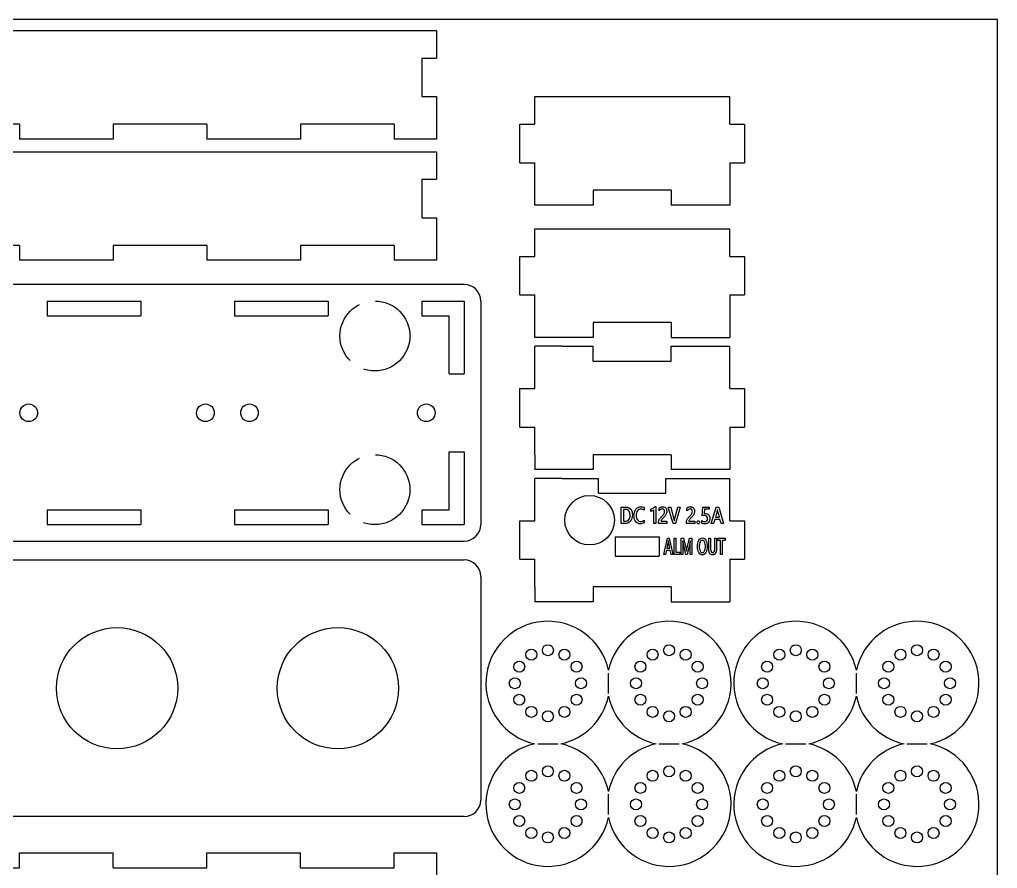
# Model space of a CAD drawing. Header units: millimetres. Extents: x 0 to 340, y 0 to 290.
# Drawn here: x 162.5 to 340, y 135.9 to 290 of the extents above; entities that cross this region are included whole.
import ezdxf

# ---------------------------------------------------------------- set-up
doc = ezdxf.new("R2010")
doc.units = ezdxf.units.MM
doc.linetypes.add('ACAD_ISO02W100', pattern=[15, 12, -3])
doc.layers.get('0').update_dxf_attribs({"lineweight": 25, "true_color": 0x000000})
for name, color, linetype, lineweight, true_color in [('Area Engrave', 214, 'Continuous', 25, 0x800080), ('Cut', 7, 'Continuous', 25, 0x000000), ('Line Engrave', 6, 'ACAD_ISO02W100', 25, 0xff00ff)]:
    doc.layers.add(name, color=color, linetype=linetype, lineweight=lineweight, true_color=true_color)

msp = doc.modelspace()

# ---------------------------------------------------------------- linework, layer by layer
for p, q in [((256, 276), (291.4, 276)), ((256, 252), (291.4, 252)), ((167.5, 238.9), (184.5, 238.9)), ((201.5, 238.9), (218.5, 238.9)), ((235.5, 238.9), (243.2, 238.9)), ((243.2, 238.9), (243.2, 225.7)), ((243.2, 211.5), (243.2, 198.3)), ((167.5, 198.3), (184.5, 198.3)), ((201.5, 198.3), (218.5, 198.3)), ((235.5, 198.3), (243.2, 198.3)), ((269.4, 167.65), (269.4, 171.35)), ((314.4, 167.65), (314.4, 171.35)), ((256.55, 158.5), (260.25, 158.5)), ((278.55, 158.5), (282.25, 158.5)), ((301.55, 158.5), (305.25, 158.5)), ((323.55, 158.5), (327.25, 158.5)), ((269.4, 145.65), (269.4, 149.35)), ((314.4, 145.65), (314.4, 149.35))]:
    msp.add_line(p, q)
at = {"layer": 'Area Engrave', "flags": 128}
for points in [[(271.71, 198.49), (271.71, 201.49), (272.4, 201.49), (272.42, 201.49), (272.43, 201.49), (272.44, 201.49), (272.45, 201.49), (272.46, 201.49), (272.47, 201.49), (272.48, 201.49), (272.49, 201.49), (272.5, 201.49), (272.51, 201.49), (272.52, 201.49), (272.53, 201.49), (272.54, 201.49), (272.55, 201.49), (272.56, 201.49), (272.57, 201.49), (272.58, 201.49), (272.58, 201.49), (272.59, 201.49), (272.6, 201.48), (272.61, 201.48), (272.62, 201.48), (272.63, 201.48), (272.64, 201.48), (272.65, 201.48), (272.66, 201.48), (272.67, 201.48), (272.68, 201.48), (272.69, 201.47), (272.7, 201.47), (272.71, 201.47), (272.72, 201.47), (272.73, 201.47), (272.73, 201.47), (272.74, 201.47), (272.75, 201.46), (272.76, 201.46), (272.77, 201.46), (272.78, 201.46), (272.79, 201.46), (272.8, 201.46), (272.8, 201.45), (272.81, 201.45), (272.82, 201.45), (272.83, 201.45), (272.84, 201.45), (272.85, 201.44), (272.86, 201.44), (272.86, 201.44), (272.87, 201.44), (272.88, 201.44), (272.89, 201.43), (272.9, 201.43), (272.91, 201.43), (272.91, 201.43), (272.92, 201.42), (272.93, 201.42), (272.94, 201.42), (272.95, 201.42), (272.95, 201.41), (272.96, 201.41), (272.97, 201.41), (272.98, 201.41), (272.99, 201.4), (272.99, 201.4), (273, 201.4), (273.01, 201.39), (273.02, 201.39), (273.02, 201.39), (273.03, 201.38), (273.04, 201.38), (273.05, 201.38), (273.05, 201.37), (273.06, 201.37), (273.07, 201.37), (273.08, 201.36), (273.08, 201.36), (273.09, 201.36), (273.1, 201.35), (273.1, 201.35), (273.11, 201.35), (273.12, 201.34), (273.13, 201.34), (273.13, 201.34), (273.14, 201.33), (273.15, 201.33), (273.15, 201.32), (273.16, 201.32), (273.17, 201.32), (273.17, 201.31), (273.18, 201.31), (273.19, 201.3), (273.19, 201.3), (273.2, 201.3), (273.21, 201.29), (273.21, 201.29), (273.22, 201.28), (273.23, 201.28), (273.23, 201.28), (273.24, 201.27), (273.25, 201.27), (273.25, 201.26), (273.26, 201.26), (273.26, 201.25), (273.27, 201.25), (273.28, 201.24), (273.28, 201.24), (273.29, 201.23), (273.29, 201.23), (273.3, 201.22), (273.31, 201.22), (273.31, 201.21), (273.32, 201.21), (273.32, 201.2), (273.33, 201.2), (273.34, 201.19), (273.34, 201.19), (273.35, 201.18), (273.35, 201.18), (273.36, 201.17), (273.36, 201.17), (273.37, 201.16), (273.37, 201.16), (273.38, 201.15), (273.38, 201.15), (273.39, 201.14), (273.4, 201.13), (273.4, 201.13), (273.41, 201.12), (273.41, 201.12), (273.42, 201.11), (273.42, 201.1), (273.43, 201.1), (273.43, 201.09), (273.44, 201.09), (273.44, 201.08), (273.45, 201.07), (273.45, 201.07), (273.45, 201.06), (273.46, 201.06), (273.46, 201.05), (273.47, 201.04), (273.47, 201.04), (273.48, 201.03), (273.48, 201.02), (273.49, 201.02), (273.49, 201.01), (273.5, 201), (273.5, 201), (273.5, 200.99), (273.51, 200.98), (273.51, 200.98), (273.52, 200.97), (273.52, 200.96), (273.53, 200.96), (273.53, 200.95), (273.53, 200.94), (273.54, 200.94), (273.54, 200.93), (273.55, 200.92), (273.55, 200.92), (273.55, 200.91), (273.56, 200.9), (273.56, 200.89), (273.56, 200.89), (273.57, 200.88), (273.57, 200.87), (273.58, 200.86), (273.58, 200.86), (273.58, 200.85), (273.59, 200.84), (273.59, 200.83), (273.59, 200.83), (273.6, 200.82), (273.6, 200.81), (273.6, 200.8), (273.61, 200.79), (273.61, 200.79), (273.61, 200.78), (273.62, 200.77), (273.62, 200.76), (273.62, 200.75), (273.62, 200.75), (273.63, 200.74), (273.63, 200.73), (273.63, 200.72), (273.64, 200.71), (273.64, 200.71), (273.64, 200.7), (273.64, 200.69), (273.65, 200.68), (273.65, 200.67), (273.65, 200.66), (273.65, 200.65), (273.66, 200.65), (273.66, 200.64), (273.66, 200.63), (273.66, 200.62), (273.67, 200.61), (273.67, 200.6), (273.67, 200.59), (273.67, 200.58), (273.68, 200.57), (273.68, 200.57), (273.68, 200.56), (273.68, 200.55), (273.68, 200.54), (273.69, 200.53), (273.69, 200.52), (273.69, 200.51), (273.69, 200.5), (273.69, 200.49), (273.69, 200.48), (273.7, 200.47), (273.7, 200.46), (273.7, 200.45), (273.7, 200.44), (273.7, 200.43), (273.7, 200.42), (273.71, 200.41), (273.71, 200.4), (273.71, 200.39), (273.71, 200.38), (273.71, 200.37), (273.71, 200.36), (273.71, 200.35), (273.72, 200.34), (273.72, 200.33), (273.72, 200.32), (273.72, 200.31), (273.72, 200.3), (273.72, 200.29), (273.72, 200.28), (273.72, 200.27), (273.72, 200.26), (273.72, 200.25), (273.72, 200.24), (273.73, 200.23), (273.73, 200.22), (273.73, 200.21), (273.73, 200.2), (273.73, 200.19), (273.73, 200.18), (273.73, 200.17), (273.73, 200.15), (273.73, 200.14), (273.73, 200.13), (273.73, 200.12), (273.73, 200.11), (273.73, 200.1), (273.73, 200.09), (273.73, 200.08), (273.73, 200.07), (273.73, 200.05), (273.73, 200.04), (273.73, 200.03, -0.18582), (273.36, 198.92, -0.226651), (272.38, 198.49)], [(272.11, 201.07), (272.11, 198.91), (272.43, 198.91, 0.237899), (273.08, 199.2, 0.17249), (273.31, 200.02), (273.31, 200.03), (273.31, 200.04), (273.31, 200.04), (273.31, 200.05), (273.31, 200.06), (273.31, 200.07), (273.31, 200.08), (273.31, 200.08), (273.31, 200.09), (273.31, 200.1), (273.31, 200.11), (273.31, 200.12), (273.31, 200.12), (273.31, 200.13), (273.31, 200.14), (273.31, 200.15), (273.31, 200.15), (273.31, 200.16), (273.31, 200.17), (273.31, 200.18), (273.31, 200.18), (273.31, 200.19), (273.31, 200.2), (273.31, 200.21), (273.31, 200.21), (273.3, 200.22), (273.3, 200.23), (273.3, 200.24), (273.3, 200.24), (273.3, 200.25), (273.3, 200.26), (273.3, 200.27), (273.3, 200.27), (273.3, 200.28), (273.3, 200.29), (273.3, 200.29), (273.3, 200.3), (273.29, 200.31), (273.29, 200.32), (273.29, 200.32), (273.29, 200.33), (273.29, 200.34), (273.29, 200.34), (273.29, 200.35), (273.29, 200.36), (273.29, 200.36), (273.28, 200.37), (273.28, 200.38), (273.28, 200.38), (273.28, 200.39), (273.28, 200.4), (273.28, 200.4), (273.28, 200.41), (273.27, 200.42), (273.27, 200.42), (273.27, 200.43), (273.27, 200.44), (273.27, 200.44), (273.27, 200.45), (273.27, 200.45), (273.26, 200.46), (273.26, 200.47), (273.26, 200.47), (273.26, 200.48), (273.26, 200.49), (273.26, 200.49), (273.25, 200.5), (273.25, 200.5), (273.25, 200.51), (273.25, 200.52), (273.25, 200.52), (273.24, 200.53), (273.24, 200.53), (273.24, 200.54), (273.24, 200.55), (273.24, 200.55), (273.23, 200.56), (273.23, 200.56), (273.23, 200.57), (273.23, 200.57), (273.23, 200.58), (273.22, 200.58), (273.22, 200.59), (273.22, 200.6), (273.22, 200.6), (273.22, 200.61), (273.21, 200.61), (273.21, 200.62), (273.21, 200.62), (273.21, 200.63), (273.2, 200.63), (273.2, 200.64), (273.2, 200.64), (273.2, 200.65), (273.19, 200.65), (273.19, 200.66), (273.19, 200.67), (273.19, 200.67), (273.18, 200.68), (273.18, 200.68), (273.18, 200.69), (273.18, 200.69), (273.17, 200.7), (273.17, 200.7), (273.17, 200.71), (273.16, 200.71), (273.16, 200.71), (273.16, 200.72), (273.16, 200.72), (273.15, 200.73), (273.15, 200.73), (273.15, 200.74), (273.14, 200.74), (273.14, 200.75), (273.14, 200.75), (273.13, 200.76), (273.13, 200.76), (273.13, 200.77), (273.13, 200.77), (273.12, 200.77), (273.12, 200.78), (273.12, 200.78), (273.11, 200.79), (273.11, 200.79), (273.11, 200.8), (273.1, 200.8), (273.1, 200.8), (273.1, 200.81), (273.09, 200.81), (273.09, 200.82), (273.09, 200.82), (273.08, 200.82), (273.08, 200.83), (273.07, 200.83), (273.07, 200.84), (273.07, 200.84), (273.06, 200.84), (273.06, 200.85), (273.06, 200.85), (273.05, 200.86), (273.05, 200.86), (273.05, 200.86), (273.04, 200.87), (273.04, 200.87), (273.03, 200.87), (273.03, 200.88), (273.03, 200.88), (273.02, 200.88), (273.02, 200.89), (273.01, 200.89), (273.01, 200.89), (273.01, 200.9), (273, 200.9), (273, 200.9), (272.99, 200.91), (272.99, 200.91), (272.99, 200.91), (272.98, 200.92), (272.98, 200.92), (272.97, 200.92), (272.97, 200.93), (272.96, 200.93), (272.96, 200.93), (272.96, 200.94), (272.95, 200.94), (272.95, 200.94), (272.94, 200.94), (272.94, 200.95), (272.93, 200.95), (272.93, 200.95), (272.92, 200.96), (272.92, 200.96), (272.92, 200.96), (272.91, 200.96), (272.91, 200.97), (272.9, 200.97), (272.9, 200.97), (272.89, 200.97), (272.89, 200.98), (272.88, 200.98), (272.88, 200.98), (272.87, 200.98), (272.87, 200.99), (272.86, 200.99), (272.86, 200.99), (272.85, 200.99), (272.85, 200.99), (272.84, 201), (272.84, 201), (272.83, 201), (272.83, 201), (272.82, 201.01), (272.82, 201.01), (272.81, 201.01), (272.81, 201.01), (272.8, 201.01), (272.8, 201.02), (272.79, 201.02), (272.79, 201.02), (272.78, 201.02), (272.78, 201.02), (272.77, 201.02), (272.77, 201.03), (272.76, 201.03), (272.75, 201.03), (272.75, 201.03), (272.74, 201.03), (272.74, 201.03), (272.73, 201.04), (272.73, 201.04), (272.72, 201.04), (272.72, 201.04), (272.71, 201.04), (272.7, 201.04), (272.7, 201.04), (272.69, 201.05), (272.69, 201.05), (272.68, 201.05), (272.68, 201.05), (272.67, 201.05), (272.66, 201.05), (272.66, 201.05), (272.65, 201.05), (272.65, 201.05), (272.64, 201.06), (272.63, 201.06), (272.63, 201.06), (272.62, 201.06), (272.62, 201.06), (272.61, 201.06), (272.6, 201.06), (272.6, 201.06), (272.59, 201.06), (272.59, 201.06), (272.58, 201.06), (272.57, 201.06), (272.57, 201.07), (272.56, 201.07), (272.55, 201.07), (272.55, 201.07), (272.54, 201.07), (272.53, 201.07), (272.53, 201.07), (272.52, 201.07), (272.52, 201.07), (272.51, 201.07), (272.5, 201.07), (272.5, 201.07), (272.49, 201.07), (272.48, 201.07), (272.48, 201.07), (272.47, 201.07), (272.46, 201.07), (272.46, 201.07), (272.45, 201.07), (272.44, 201.07)], [(275.85, 198.62, -0.146422), (275.17, 198.44, -0.24733), (274.34, 198.86, -0.166821), (274.02, 199.94, -0.173061), (274.38, 201.1, -0.240543), (275.27, 201.54, -0.123964), (275.85, 201.42), (275.85, 200.93, 0.165097), (275.31, 201.11, 0.244909), (274.68, 200.79, 0.168549), (274.44, 199.96, 0.167073), (274.67, 199.17, 0.246305), (275.26, 198.88, 0.176181), (275.85, 199.08)], [(277.99, 201.56), (277.99, 198.49), (277.6, 198.49), (277.6, 200.97, -0.058084), (277.37, 200.81, -0.046255), (277.09, 200.69), (277.09, 201.1, 0.015955), (277.28, 201.19, 0.025476), (277.46, 201.29, 0.021913), (277.64, 201.41, 0.022517), (277.82, 201.56)], [(280, 198.49), (278.5, 198.49), (278.5, 198.73, -0.062733), (278.53, 198.99, -0.051048), (278.61, 199.23, -0.045937), (278.74, 199.43, -0.024148), (278.89, 199.62, -0.013912), (279.06, 199.8, 0.006533), (279.23, 199.97, 0.018763), (279.37, 200.13, 0.046622), (279.48, 200.29, 0.058192), (279.55, 200.47, 0.06605), (279.57, 200.67, 0.07934), (279.54, 200.88, 0.102345), (279.46, 201.03, 0.113867), (279.34, 201.12, 0.100918), (279.18, 201.15, 0.13036), (278.88, 201.06, 0.092903), (278.59, 200.8), (278.59, 201.27, -0.0389), (278.74, 201.39, -0.048063), (278.89, 201.48, -0.055047), (279.06, 201.53, -0.046657), (279.25, 201.54, -0.096754), (279.54, 201.49, -0.114874), (279.77, 201.33, -0.105324), (279.92, 201.08, -0.079641), (279.97, 200.72, -0.060514), (279.93, 200.39, -0.0608), (279.83, 200.12, -0.052125), (279.67, 199.88, -0.019157), (279.46, 199.65, -0.005748), (279.27, 199.46, 0.022027), (279.09, 199.28, 0.055292), (278.97, 199.1, 0.125324), (278.92, 198.92), (278.92, 198.91), (280, 198.91)], [(282.42, 201.49), (281.56, 198.49), (281.11, 198.49), (280.26, 201.49), (280.7, 201.49), (281.29, 199.22, -0.037569), (281.34, 198.96), (281.34, 198.96, -0.04052), (281.39, 199.22), (282, 201.49)], [(285.05, 198.49), (283.55, 198.49), (283.55, 198.73, -0.062733), (283.58, 198.99, -0.051048), (283.66, 199.23, -0.045937), (283.79, 199.43, -0.024148), (283.94, 199.62, -0.013912), (284.11, 199.8, 0.006533), (284.28, 199.97, 0.018763), (284.42, 200.13, 0.046622), (284.53, 200.29, 0.058192), (284.6, 200.47, 0.06605), (284.62, 200.67, 0.07934), (284.59, 200.88, 0.102345), (284.51, 201.03, 0.113867), (284.39, 201.12, 0.100918), (284.23, 201.15, 0.13036), (283.93, 201.06, 0.092903), (283.64, 200.8), (283.64, 201.27, -0.0389), (283.78, 201.39, -0.048063), (283.94, 201.48, -0.055047), (284.11, 201.53, -0.046657), (284.3, 201.54, -0.096754), (284.59, 201.49, -0.114874), (284.82, 201.33, -0.105324), (284.96, 201.08, -0.079641), (285.02, 200.72, -0.060514), (284.98, 200.39, -0.0608), (284.88, 200.12, -0.052125), (284.72, 199.88, -0.019157), (284.51, 199.65, -0.005748), (284.31, 199.46, 0.022027), (284.14, 199.28, 0.055292), (284.02, 199.1, 0.125324), (283.97, 198.92), (283.97, 198.91), (285.05, 198.91)], [(286.37, 198.56), (286.37, 199.03, 0.180351), (286.85, 198.83, 0.213061), (287.24, 198.99, 0.199074), (287.39, 199.4, 0.214408), (287.24, 199.8, 0.194104), (286.81, 199.94, 0.016773), (286.41, 199.92), (286.5, 201.49), (287.68, 201.49), (287.68, 201.08), (286.82, 201.08), (286.78, 200.33, -0.017941), (286.99, 200.34, -0.229532), (287.58, 200.09, -0.181087), (287.79, 199.42, -0.188015), (287.55, 198.71, -0.223768), (286.89, 198.44, -0.152514)], [(289.53, 199.66), (289.2, 200.86, -0.027634), (289.16, 201.05), (289.16, 201.05, -0.032117), (289.12, 200.86), (288.8, 199.66)], [(285.7, 198.45, -0.230811), (285.53, 198.53, -0.183762), (285.46, 198.73, -0.181954), (285.53, 198.93, -0.232632), (285.7, 199.01, -0.230954), (285.88, 198.93, -0.183631), (285.95, 198.73, -0.185443), (285.88, 198.53, -0.229124)], [(280.53, 194.02), (280.28, 195.22, -0.020996), (280.26, 195.4), (280.25, 195.4, -0.024431), (280.23, 195.22), (279.98, 194.02)], [(284.54, 192.85), (284.24, 192.85), (284.24, 194.79, -0.012395), (284.26, 195.38), (284.26, 195.38, -0.0231), (284.21, 195.09), (283.67, 192.85), (283.46, 192.85), (282.93, 195.08, -0.0232), (282.88, 195.38), (282.87, 195.38, -0.012313), (282.88, 194.79), (282.88, 192.85), (282.61, 192.85), (282.61, 195.85), (283.03, 195.85), (283.5, 193.85, -0.019698), (283.57, 193.51), (283.58, 193.51, -0.011805), (283.65, 193.86), (284.13, 195.85), (284.54, 195.85)], [(286.43, 192.8, -0.290838), (285.8, 193.22, -0.126947), (285.57, 194.31, -0.125419), (285.81, 195.47, -0.292413), (286.46, 195.9, -0.291059), (287.07, 195.48, -0.126147), (287.3, 194.39, -0.125459), (287.06, 193.23, -0.291183)], [(286.44, 195.46, 0.300026), (286.04, 195.16, 0.115645), (285.88, 194.35, 0.113285), (286.03, 193.54, 0.302748), (286.43, 193.23, 0.301348), (286.84, 193.53, 0.11581), (286.99, 194.34, 0.111471), (286.84, 195.17, 0.305887)]]:
    msp.add_lwpolyline(points, format="xyb", close=True, dxfattribs=at)
for points in [[(290.29, 198.49), (289.85, 198.49), (289.64, 199.26), (288.69, 199.26), (288.48, 198.49), (288.05, 198.49), (288.95, 201.49), (289.4, 201.49)], [(281.1, 192.85), (280.77, 192.85), (280.61, 193.61), (279.9, 193.61), (279.75, 192.85), (279.42, 192.85), (280.09, 195.85), (280.43, 195.85)], [(282.34, 192.85), (281.34, 192.85), (281.34, 195.85), (281.64, 195.85), (281.64, 193.27), (282.34, 193.27)], [(289.01, 194.06), (289.01, 194.05), (289.01, 194.04), (289.01, 194.03), (289.01, 194.02), (289.01, 194.01), (289.01, 194), (289.01, 194), (289.01, 193.99), (289.01, 193.98), (289.01, 193.97), (289.01, 193.96), (289.01, 193.95), (289.01, 193.94), (289.01, 193.93), (289.01, 193.92), (289.01, 193.91), (289.01, 193.9), (289.01, 193.89), (289.01, 193.88), (289, 193.87), (289, 193.86), (289, 193.86), (289, 193.85), (289, 193.84), (289, 193.83), (289, 193.82), (289, 193.81), (289, 193.8), (289, 193.79), (289, 193.78), (289, 193.78), (289, 193.77), (289, 193.76), (289, 193.75), (289, 193.74), (289, 193.73), (288.99, 193.72), (288.99, 193.72), (288.99, 193.71), (288.99, 193.7), (288.99, 193.69), (288.99, 193.68), (288.99, 193.67), (288.99, 193.67), (288.99, 193.66), (288.99, 193.65), (288.99, 193.64), (288.98, 193.63), (288.98, 193.63), (288.98, 193.62), (288.98, 193.61), (288.98, 193.6), (288.98, 193.59), (288.98, 193.59), (288.98, 193.58), (288.97, 193.57), (288.97, 193.56), (288.97, 193.56), (288.97, 193.55), (288.97, 193.54), (288.97, 193.53), (288.97, 193.53), (288.97, 193.52), (288.96, 193.51), (288.96, 193.5), (288.96, 193.5), (288.96, 193.49), (288.96, 193.48), (288.96, 193.47), (288.96, 193.47), (288.95, 193.46), (288.95, 193.45), (288.95, 193.45), (288.95, 193.44), (288.95, 193.43), (288.95, 193.42), (288.94, 193.42), (288.94, 193.41), (288.94, 193.4), (288.94, 193.4), (288.94, 193.39), (288.94, 193.38), (288.93, 193.38), (288.93, 193.37), (288.93, 193.36), (288.93, 193.36), (288.93, 193.35), (288.92, 193.34), (288.92, 193.34), (288.92, 193.33), (288.92, 193.32), (288.92, 193.32), (288.91, 193.31), (288.91, 193.31), (288.91, 193.3), (288.91, 193.29), (288.91, 193.29), (288.9, 193.28), (288.9, 193.28), (288.9, 193.27), (288.9, 193.26), (288.9, 193.26), (288.89, 193.25), (288.89, 193.25), (288.89, 193.24), (288.89, 193.23), (288.88, 193.23), (288.88, 193.22), (288.88, 193.22), (288.88, 193.21), (288.87, 193.21), (288.87, 193.2), (288.87, 193.19), (288.87, 193.19), (288.86, 193.18), (288.86, 193.18), (288.86, 193.17), (288.86, 193.17), (288.85, 193.16), (288.85, 193.16), (288.85, 193.15), (288.85, 193.15), (288.84, 193.14), (288.84, 193.14), (288.84, 193.13), (288.84, 193.13), (288.83, 193.12), (288.83, 193.12), (288.83, 193.11), (288.82, 193.11), (288.82, 193.1), (288.82, 193.1), (288.82, 193.09), (288.81, 193.09), (288.81, 193.08), (288.81, 193.08), (288.8, 193.07), (288.8, 193.07), (288.8, 193.06), (288.79, 193.06), (288.79, 193.05), (288.79, 193.05), (288.79, 193.05), (288.78, 193.04), (288.78, 193.04), (288.78, 193.03), (288.77, 193.03), (288.77, 193.02), (288.77, 193.02), (288.76, 193.02), (288.76, 193.01), (288.76, 193.01), (288.75, 193), (288.75, 193), (288.75, 193), (288.74, 192.99), (288.74, 192.99), (288.74, 192.98), (288.73, 192.98), (288.73, 192.98), (288.73, 192.97), (288.72, 192.97), (288.72, 192.97), (288.71, 192.96), (288.71, 192.96), (288.71, 192.96), (288.7, 192.95), (288.7, 192.95), (288.7, 192.95), (288.69, 192.94), (288.69, 192.94), (288.69, 192.94), (288.68, 192.93), (288.68, 192.93), (288.67, 192.93), (288.67, 192.92), (288.67, 192.92), (288.66, 192.92), (288.66, 192.91), (288.65, 192.91), (288.65, 192.91), (288.65, 192.91), (288.64, 192.9), (288.64, 192.9), (288.63, 192.9), (288.63, 192.89), (288.63, 192.89), (288.62, 192.89), (288.62, 192.89), (288.61, 192.88), (288.61, 192.88), (288.61, 192.88), (288.6, 192.88), (288.6, 192.87), (288.59, 192.87), (288.59, 192.87), (288.58, 192.87), (288.58, 192.86), (288.58, 192.86), (288.57, 192.86), (288.57, 192.86), (288.56, 192.86), (288.56, 192.85), (288.55, 192.85), (288.55, 192.85), (288.54, 192.85), (288.54, 192.85), (288.54, 192.84), (288.53, 192.84), (288.53, 192.84), (288.52, 192.84), (288.52, 192.84), (288.51, 192.84), (288.51, 192.83), (288.5, 192.83), (288.5, 192.83), (288.49, 192.83), (288.49, 192.83), (288.48, 192.83), (288.48, 192.82), (288.47, 192.82), (288.47, 192.82), (288.46, 192.82), (288.46, 192.82), (288.45, 192.82), (288.45, 192.82), (288.44, 192.82), (288.44, 192.81), (288.43, 192.81), (288.43, 192.81), (288.42, 192.81), (288.42, 192.81), (288.41, 192.81), (288.41, 192.81), (288.4, 192.81), (288.4, 192.81), (288.39, 192.81), (288.39, 192.81), (288.38, 192.81), (288.38, 192.8), (288.37, 192.8), (288.37, 192.8), (288.36, 192.8), (288.36, 192.8), (288.35, 192.8), (288.35, 192.8), (288.34, 192.8), (288.34, 192.8), (288.33, 192.8), (288.32, 192.8), (288.32, 192.8), (288.31, 192.8), (288.31, 192.8), (288.3, 192.8), (288.3, 192.8), (288.29, 192.8), (288.29, 192.8), (288.28, 192.8), (288.28, 192.8), (288.27, 192.8), (288.26, 192.8), (288.26, 192.8), (288.25, 192.8), (288.25, 192.8), (288.24, 192.8), (288.24, 192.8), (288.23, 192.8), (288.23, 192.8), (288.22, 192.8), (288.22, 192.8), (288.21, 192.8), (288.21, 192.8), (288.2, 192.81), (288.2, 192.81), (288.19, 192.81), (288.19, 192.81), (288.18, 192.81), (288.18, 192.81), (288.17, 192.81), (288.17, 192.81), (288.16, 192.81), (288.16, 192.81), (288.15, 192.81), (288.15, 192.81), (288.14, 192.82), (288.14, 192.82), (288.13, 192.82), (288.13, 192.82), (288.13, 192.82), (288.12, 192.82), (288.12, 192.82), (288.11, 192.82), (288.11, 192.83), (288.1, 192.83), (288.1, 192.83), (288.09, 192.83), (288.09, 192.83), (288.08, 192.83), (288.08, 192.83), (288.08, 192.84), (288.07, 192.84), (288.07, 192.84), (288.06, 192.84), (288.06, 192.84), (288.05, 192.84), (288.05, 192.85), (288.04, 192.85), (288.04, 192.85), (288.04, 192.85), (288.03, 192.85), (288.03, 192.86), (288.02, 192.86), (288.02, 192.86), (288.01, 192.86), (288.01, 192.86), (288.01, 192.87), (288, 192.87), (288, 192.87), (287.99, 192.87), (287.99, 192.88), (287.99, 192.88), (287.98, 192.88), (287.98, 192.88), (287.97, 192.89), (287.97, 192.89), (287.97, 192.89), (287.96, 192.89), (287.96, 192.9), (287.95, 192.9), (287.95, 192.9), (287.95, 192.9), (287.94, 192.91), (287.94, 192.91), (287.94, 192.91), (287.93, 192.92), (287.93, 192.92), (287.92, 192.92), (287.92, 192.92), (287.92, 192.93), (287.91, 192.93), (287.91, 192.93), (287.91, 192.94), (287.9, 192.94), (287.9, 192.94), (287.9, 192.95), (287.89, 192.95), (287.89, 192.95), (287.89, 192.96), (287.88, 192.96), (287.88, 192.96), (287.88, 192.97), (287.87, 192.97), (287.87, 192.97), (287.87, 192.98), (287.86, 192.98), (287.86, 192.99), (287.86, 192.99), (287.85, 192.99), (287.85, 193), (287.85, 193), (287.84, 193), (287.84, 193.01), (287.84, 193.01), (287.83, 193.02), (287.83, 193.02), (287.83, 193.02), (287.82, 193.03), (287.82, 193.03), (287.82, 193.04), (287.82, 193.04), (287.81, 193.05), (287.81, 193.05), (287.81, 193.05), (287.8, 193.06), (287.8, 193.06), (287.8, 193.07), (287.79, 193.07), (287.79, 193.08), (287.79, 193.08), (287.79, 193.08), (287.78, 193.09), (287.78, 193.09), (287.78, 193.1), (287.78, 193.1), (287.77, 193.11), (287.77, 193.11), (287.77, 193.12), (287.76, 193.12), (287.76, 193.13), (287.76, 193.13), (287.76, 193.14), (287.75, 193.14), (287.75, 193.15), (287.75, 193.15), (287.75, 193.16), (287.74, 193.16), (287.74, 193.17), (287.74, 193.17), (287.74, 193.18), (287.74, 193.18), (287.73, 193.19), (287.73, 193.2), (287.73, 193.2), (287.73, 193.21), (287.72, 193.21), (287.72, 193.22), (287.72, 193.22), (287.72, 193.23), (287.71, 193.23), (287.71, 193.24), (287.71, 193.25), (287.71, 193.25), (287.71, 193.26), (287.7, 193.26), (287.7, 193.27), (287.7, 193.27), (287.7, 193.28), (287.7, 193.29), (287.69, 193.29), (287.69, 193.3), (287.69, 193.3), (287.69, 193.31), (287.69, 193.32), (287.68, 193.32), (287.68, 193.33), (287.68, 193.34), (287.68, 193.34), (287.68, 193.35), (287.68, 193.35), (287.67, 193.36), (287.67, 193.37), (287.67, 193.37), (287.67, 193.38), (287.67, 193.39), (287.67, 193.39), (287.66, 193.4), (287.66, 193.41), (287.66, 193.41), (287.66, 193.42), (287.66, 193.43), (287.66, 193.43), (287.65, 193.44), (287.65, 193.45), (287.65, 193.46), (287.65, 193.46), (287.65, 193.47), (287.65, 193.48), (287.65, 193.48), (287.65, 193.49), (287.64, 193.5), (287.64, 193.51), (287.64, 193.51), (287.64, 193.52), (287.64, 193.53), (287.64, 193.53), (287.64, 193.54), (287.64, 193.55), (287.63, 193.56), (287.63, 193.56), (287.63, 193.57), (287.63, 193.58), (287.63, 193.59), (287.63, 193.59), (287.63, 193.6), (287.63, 193.61), (287.63, 193.62), (287.62, 193.63), (287.62, 193.63), (287.62, 193.64), (287.62, 193.65), (287.62, 193.66), (287.62, 193.67), (287.62, 193.67), (287.62, 193.68), (287.62, 193.69), (287.62, 193.7), (287.62, 193.71), (287.62, 193.71), (287.61, 193.72), (287.61, 193.73), (287.61, 193.74), (287.61, 193.75), (287.61, 193.76), (287.61, 193.76), (287.61, 193.77), (287.61, 193.78), (287.61, 193.79), (287.61, 193.8), (287.61, 193.81), (287.61, 193.82), (287.61, 193.82), (287.61, 193.83), (287.61, 193.84), (287.61, 193.85), (287.61, 193.86), (287.61, 193.87), (287.61, 193.88), (287.61, 193.89), (287.61, 193.89), (287.6, 193.9), (287.6, 193.91), (287.6, 193.92), (287.6, 193.93), (287.6, 193.94), (287.6, 193.95), (287.6, 193.96), (287.6, 193.97), (287.6, 193.98), (287.6, 193.99), (287.6, 194), (287.6, 194.01), (287.6, 194.02), (287.6, 195.85), (287.9, 195.85), (287.9, 194.12), (287.9, 194.11), (287.9, 194.1), (287.9, 194.1), (287.9, 194.09), (287.9, 194.08), (287.9, 194.08), (287.9, 194.07), (287.9, 194.06), (287.9, 194.06), (287.9, 194.05), (287.9, 194.04), (287.9, 194.04), (287.9, 194.03), (287.9, 194.02), (287.9, 194.02), (287.9, 194.01), (287.9, 194), (287.9, 194), (287.9, 193.99), (287.9, 193.99), (287.9, 193.98), (287.91, 193.97), (287.91, 193.97), (287.91, 193.96), (287.91, 193.95), (287.91, 193.95), (287.91, 193.94), (287.91, 193.94), (287.91, 193.93), (287.91, 193.92), (287.91, 193.92), (287.91, 193.91), (287.91, 193.9), (287.91, 193.9), (287.91, 193.89), (287.91, 193.89), (287.91, 193.88), (287.91, 193.88), (287.91, 193.87), (287.91, 193.86), (287.91, 193.86), (287.91, 193.85), (287.91, 193.85), (287.91, 193.84), (287.91, 193.83), (287.92, 193.83), (287.92, 193.82), (287.92, 193.82), (287.92, 193.81), (287.92, 193.81), (287.92, 193.8), (287.92, 193.8), (287.92, 193.79), (287.92, 193.78), (287.92, 193.78), (287.92, 193.77), (287.92, 193.77), (287.92, 193.76), (287.92, 193.76), (287.92, 193.75), (287.93, 193.75), (287.93, 193.74), (287.93, 193.74), (287.93, 193.73), (287.93, 193.73), (287.93, 193.72), (287.93, 193.72), (287.93, 193.71), (287.93, 193.71), (287.93, 193.7), (287.93, 193.7), (287.93, 193.69), (287.94, 193.69), (287.94, 193.68), (287.94, 193.68), (287.94, 193.67), (287.94, 193.67), (287.94, 193.66), (287.94, 193.66), (287.94, 193.65), (287.94, 193.65), (287.94, 193.64), (287.95, 193.64), (287.95, 193.63), (287.95, 193.63), (287.95, 193.62), (287.95, 193.62), (287.95, 193.62), (287.95, 193.61), (287.95, 193.61), (287.95, 193.6), (287.96, 193.6), (287.96, 193.59), (287.96, 193.59), (287.96, 193.58), (287.96, 193.58), (287.96, 193.58), (287.96, 193.57), (287.96, 193.57), (287.97, 193.56), (287.97, 193.56), (287.97, 193.55), (287.97, 193.55), (287.97, 193.55), (287.97, 193.54), (287.97, 193.54), (287.97, 193.53), (287.98, 193.53), (287.98, 193.53), (287.98, 193.52), (287.98, 193.52), (287.98, 193.51), (287.98, 193.51), (287.98, 193.51), (287.99, 193.5), (287.99, 193.5), (287.99, 193.5), (287.99, 193.49), (287.99, 193.49), (287.99, 193.48), (287.99, 193.48), (288, 193.48), (288, 193.47), (288, 193.47), (288, 193.47), (288, 193.46), (288, 193.46), (288.01, 193.46), (288.01, 193.45), (288.01, 193.45), (288.01, 193.45), (288.01, 193.44), (288.01, 193.44), (288.01, 193.44), (288.02, 193.43), (288.02, 193.43), (288.02, 193.43), (288.02, 193.42), (288.02, 193.42), (288.03, 193.42), (288.03, 193.41), (288.03, 193.41), (288.03, 193.41), (288.03, 193.4), (288.03, 193.4), (288.04, 193.4), (288.04, 193.39), (288.04, 193.39), (288.04, 193.39), (288.04, 193.39), (288.05, 193.38), (288.05, 193.38), (288.05, 193.38), (288.05, 193.38), (288.05, 193.37), (288.06, 193.37), (288.06, 193.37), (288.06, 193.36), (288.06, 193.36), (288.06, 193.36), (288.07, 193.36), (288.07, 193.35), (288.07, 193.35), (288.07, 193.35), (288.07, 193.35), (288.08, 193.34), (288.08, 193.34), (288.08, 193.34), (288.08, 193.34), (288.08, 193.33), (288.09, 193.33), (288.09, 193.33), (288.09, 193.33), (288.09, 193.33), (288.09, 193.32), (288.1, 193.32), (288.1, 193.32), (288.1, 193.32), (288.1, 193.31), (288.11, 193.31), (288.11, 193.31), (288.11, 193.31), (288.11, 193.31), (288.11, 193.3), (288.12, 193.3), (288.12, 193.3), (288.12, 193.3), (288.12, 193.3), (288.13, 193.3), (288.13, 193.29), (288.13, 193.29), (288.13, 193.29), (288.14, 193.29), (288.14, 193.29), (288.14, 193.29), (288.14, 193.28), (288.15, 193.28), (288.15, 193.28), (288.15, 193.28), (288.15, 193.28), (288.16, 193.28), (288.16, 193.27), (288.16, 193.27), (288.16, 193.27), (288.17, 193.27), (288.17, 193.27), (288.17, 193.27), (288.17, 193.27), (288.18, 193.26), (288.18, 193.26), (288.18, 193.26), (288.18, 193.26), (288.19, 193.26), (288.19, 193.26), (288.19, 193.26), (288.2, 193.26), (288.2, 193.26), (288.2, 193.25), (288.2, 193.25), (288.21, 193.25), (288.21, 193.25), (288.21, 193.25), (288.21, 193.25), (288.22, 193.25), (288.22, 193.25), (288.22, 193.25), (288.23, 193.25), (288.23, 193.25), (288.23, 193.24), (288.23, 193.24), (288.24, 193.24), (288.24, 193.24), (288.24, 193.24), (288.25, 193.24), (288.25, 193.24), (288.25, 193.24), (288.26, 193.24), (288.26, 193.24), (288.26, 193.24), (288.26, 193.24), (288.27, 193.24), (288.27, 193.24), (288.27, 193.24), (288.28, 193.24), (288.28, 193.24), (288.28, 193.24), (288.29, 193.24), (288.29, 193.24), (288.29, 193.24), (288.29, 193.24), (288.3, 193.24), (288.3, 193.23), (288.3, 193.23), (288.31, 193.23), (288.31, 193.23), (288.31, 193.23), (288.32, 193.23), (288.32, 193.23), (288.32, 193.23), (288.33, 193.23), (288.33, 193.24), (288.33, 193.24), (288.34, 193.24), (288.34, 193.24), (288.34, 193.24), (288.34, 193.24), (288.35, 193.24), (288.35, 193.24), (288.35, 193.24), (288.36, 193.24), (288.36, 193.24), (288.36, 193.24), (288.36, 193.24), (288.37, 193.24), (288.37, 193.24), (288.37, 193.24), (288.38, 193.24), (288.38, 193.24), (288.38, 193.24), (288.38, 193.24), (288.39, 193.24), (288.39, 193.24), (288.39, 193.24), (288.4, 193.25), (288.4, 193.25), (288.4, 193.25), (288.4, 193.25), (288.41, 193.25), (288.41, 193.25), (288.41, 193.25), (288.41, 193.25), (288.42, 193.25), (288.42, 193.25), (288.42, 193.25), (288.43, 193.25), (288.43, 193.26), (288.43, 193.26), (288.43, 193.26), (288.44, 193.26), (288.44, 193.26), (288.44, 193.26), (288.44, 193.26), (288.45, 193.26), (288.45, 193.26), (288.45, 193.27), (288.45, 193.27), (288.46, 193.27), (288.46, 193.27), (288.46, 193.27), (288.46, 193.27), (288.47, 193.27), (288.47, 193.28), (288.47, 193.28), (288.47, 193.28), (288.48, 193.28), (288.48, 193.28), (288.48, 193.28), (288.48, 193.28), (288.49, 193.29), (288.49, 193.29), (288.49, 193.29), (288.49, 193.29), (288.49, 193.29), (288.5, 193.3), (288.5, 193.3), (288.5, 193.3), (288.5, 193.3), (288.51, 193.3), (288.51, 193.3), (288.51, 193.31), (288.51, 193.31), (288.51, 193.31), (288.52, 193.31), (288.52, 193.31), (288.52, 193.32), (288.52, 193.32), (288.53, 193.32), (288.53, 193.32), (288.53, 193.32), (288.53, 193.33), (288.53, 193.33), (288.54, 193.33), (288.54, 193.33), (288.54, 193.34), (288.54, 193.34), (288.54, 193.34), (288.55, 193.34), (288.55, 193.34), (288.55, 193.35), (288.55, 193.35), (288.55, 193.35), (288.56, 193.35), (288.56, 193.36), (288.56, 193.36), (288.56, 193.36), (288.56, 193.36), (288.57, 193.37), (288.57, 193.37), (288.57, 193.37), (288.57, 193.38), (288.57, 193.38), (288.57, 193.38), (288.58, 193.38), (288.58, 193.39), (288.58, 193.39), (288.58, 193.39), (288.58, 193.39), (288.59, 193.4), (288.59, 193.4), (288.59, 193.4), (288.59, 193.41), (288.59, 193.41), (288.59, 193.41), (288.6, 193.42), (288.6, 193.42), (288.6, 193.42), (288.6, 193.43), (288.6, 193.43), (288.6, 193.43), (288.61, 193.43), (288.61, 193.44), (288.61, 193.44), (288.61, 193.44), (288.61, 193.45), (288.61, 193.45), (288.61, 193.45), (288.62, 193.46), (288.62, 193.46), (288.62, 193.46), (288.62, 193.47), (288.62, 193.47), (288.62, 193.48), (288.62, 193.48), (288.63, 193.48), (288.63, 193.49), (288.63, 193.49), (288.63, 193.49), (288.63, 193.5), (288.63, 193.5), (288.63, 193.5), (288.64, 193.51), (288.64, 193.51), (288.64, 193.52), (288.64, 193.52), (288.64, 193.52), (288.64, 193.53), (288.64, 193.53), (288.65, 193.54), (288.65, 193.54), (288.65, 193.54), (288.65, 193.55), (288.65, 193.55), (288.65, 193.56), (288.65, 193.56), (288.65, 193.56), (288.65, 193.57), (288.66, 193.57), (288.66, 193.58), (288.66, 193.58), (288.66, 193.58), (288.66, 193.59), (288.66, 193.59), (288.66, 193.6), (288.66, 193.6), (288.66, 193.61), (288.67, 193.61), (288.67, 193.61), (288.67, 193.62), (288.67, 193.62), (288.67, 193.63), (288.67, 193.63), (288.67, 193.64), (288.67, 193.64), (288.67, 193.65), (288.67, 193.65), (288.68, 193.66), (288.68, 193.66), (288.68, 193.67), (288.68, 193.67), (288.68, 193.67), (288.68, 193.68), (288.68, 193.68), (288.68, 193.69), (288.68, 193.69), (288.68, 193.7), (288.68, 193.7), (288.69, 193.71), (288.69, 193.71), (288.69, 193.72), (288.69, 193.72), (288.69, 193.73), (288.69, 193.73), (288.69, 193.74), (288.69, 193.74), (288.69, 193.75), (288.69, 193.75), (288.69, 193.76), (288.69, 193.77), (288.69, 193.77), (288.69, 193.78), (288.69, 193.78), (288.7, 193.79), (288.7, 193.79), (288.7, 193.8), (288.7, 193.8), (288.7, 193.81), (288.7, 193.81), (288.7, 193.82), (288.7, 193.82), (288.7, 193.83), (288.7, 193.84), (288.7, 193.84), (288.7, 193.85), (288.7, 193.85), (288.7, 193.86), (288.7, 193.86), (288.7, 193.87), (288.7, 193.88), (288.7, 193.88), (288.7, 193.89), (288.7, 193.89), (288.71, 193.9), (288.71, 193.9), (288.71, 193.91), (288.71, 193.92), (288.71, 193.92), (288.71, 193.93), (288.71, 193.93), (288.71, 193.94), (288.71, 193.95), (288.71, 193.95), (288.71, 193.96), (288.71, 193.96), (288.71, 193.97), (288.71, 193.98), (288.71, 193.98), (288.71, 193.99), (288.71, 194), (288.71, 194), (288.71, 194.01), (288.71, 194.01), (288.71, 194.02), (288.71, 194.03), (288.71, 194.03), (288.71, 194.04), (288.71, 194.05), (288.71, 194.05), (288.71, 194.06), (288.71, 194.07), (288.71, 194.07), (288.71, 194.08), (288.71, 194.09), (288.71, 195.85), (289.01, 195.85)], [(290.58, 195.43), (290.06, 195.43), (290.06, 192.85), (289.76, 192.85), (289.76, 195.43), (289.25, 195.43), (289.25, 195.85), (290.58, 195.85)]]:
    msp.add_lwpolyline(points, close=True, dxfattribs=at)
at = {"layer": 'Cut'}
for p, q in [((340, 290), (0, 290)), ((340, 0), (340, 290)), ((1.8, 288), (238.2, 288)), ((238.2, 288), (238.2, 283)), ((235.5, 283), (235.5, 276)), ((235.5, 283), (238.2, 283)), ((235.5, 276), (238.2, 276)), ((238.2, 276), (238.2, 268.3)), ((256, 271), (256, 276)), ((291.4, 271), (291.4, 276)), ((162.5, 271), (145.5, 271)), ((162.5, 271), (162.5, 268.3)), ((196.5, 271), (179.5, 271)), ((179.5, 271), (179.5, 268.3)), ((196.5, 271), (196.5, 268.3)), ((230.5, 271), (213.5, 271)), ((213.5, 271), (213.5, 268.3)), ((230.5, 271), (230.5, 268.3)), ((253.3, 264), (253.3, 271)), ((253.3, 271), (256, 271)), ((291.4, 271), (294.1, 271)), ((294.1, 271), (294.1, 264)), ((179.5, 268.3), (162.5, 268.3)), ((213.5, 268.3), (196.5, 268.3)), ((238.2, 268.3), (230.5, 268.3)), ((1.8, 266), (238.2, 266)), ((238.2, 266), (238.2, 261)), ((253.3, 264), (256, 264)), ((256, 256.3), (256, 264)), ((291.4, 264), (294.1, 264)), ((291.4, 264), (291.4, 256.3)), ((235.5, 261), (235.5, 254)), ((235.5, 261), (238.2, 261)), ((280.8, 259), (266.6, 259)), ((266.6, 259), (266.6, 256.3)), ((280.8, 259), (280.8, 256.3)), ((266.6, 256.3), (256, 256.3)), ((291.4, 256.3), (280.8, 256.3)), ((235.5, 254), (238.2, 254)), ((238.2, 254), (238.2, 246.3)), ((256, 247), (256, 252)), ((291.4, 247), (291.4, 252)), ((162.5, 249), (145.5, 249)), ((162.5, 249), (162.5, 246.3)), ((196.5, 249), (179.5, 249)), ((179.5, 249), (179.5, 246.3)), ((196.5, 249), (196.5, 246.3)), ((230.5, 249), (213.5, 249)), ((213.5, 249), (213.5, 246.3)), ((230.5, 249), (230.5, 246.3)), ((253.3, 240), (253.3, 247)), ((253.3, 247), (256, 247)), ((291.4, 247), (294.1, 247)), ((294.1, 247), (294.1, 240)), ((179.5, 246.3), (162.5, 246.3)), ((213.5, 246.3), (196.5, 246.3)), ((238.2, 246.3), (230.5, 246.3)), ((243.2, 241.9), (6.8, 241.9)), ((253.3, 240), (256, 240)), ((256, 232.3), (256, 240)), ((291.4, 240), (294.1, 240)), ((291.4, 240), (291.4, 232.3)), ((167.5, 238.9), (167.5, 236.2)), ((184.5, 238.9), (184.5, 236.2)), ((201.5, 238.9), (201.5, 236.2)), ((218.5, 238.9), (218.5, 236.2)), ((235.5, 238.9), (235.5, 236.2)), ((246.2, 238.9), (246.2, 198.3)), ((167.5, 236.2), (184.5, 236.2)), ((201.5, 236.2), (218.5, 236.2)), ((235.5, 236.2), (240.5, 236.2)), ((240.5, 225.7), (240.5, 236.2)), ((280.8, 235), (266.6, 235)), ((266.6, 235), (266.6, 232.3)), ((280.8, 235), (280.8, 232.3)), ((266.6, 232.3), (256, 232.3)), ((280.8, 232.3), (291.4, 232.3)), ((256, 228), (256, 230.7)), ((261, 230.7), (256, 230.7)), ((261, 230.7), (266.6, 230.7)), ((266.6, 228), (266.6, 230.7)), ((280.8, 230.7), (291.4, 230.7)), ((280.8, 228), (280.8, 230.7)), ((291.4, 223), (291.4, 230.7)), ((256, 223), (256, 228)), ((266.6, 228), (280.6, 228)), ((266.6, 228), (266.6, 228)), ((266.6, 228), (280.8, 228)), ((240.5, 225.7), (243.2, 225.7)), ((253.3, 223), (253.3, 223)), ((253.3, 216), (253.3, 223)), ((253.3, 223), (256, 223)), ((291.4, 223), (294.1, 223)), ((293.9, 223), (293.9, 223)), ((294.1, 223), (294.1, 216)), ((253.3, 216), (256, 216)), ((256, 211), (256, 216)), ((291.4, 216), (294.1, 216)), ((291.4, 216), (291.4, 208.3)), ((240.5, 201), (240.5, 211.5)), ((240.5, 211.5), (243.2, 211.5)), ((256, 211), (256, 208.3)), ((280.8, 211), (266.6, 211)), ((266.6, 211), (266.6, 208.3)), ((280.8, 211), (280.8, 208.3)), ((266.6, 208.3), (256, 208.3)), ((291.4, 208.3), (280.8, 208.3)), ((256, 204), (256, 206.7)), ((261, 206.7), (256, 206.7)), ((261, 206.7), (267.6, 206.7)), ((267.6, 204), (267.6, 206.7)), ((279.8, 206.7), (291.4, 206.7)), ((279.8, 204), (279.8, 206.7)), ((291.4, 199), (291.4, 206.7)), ((256, 199), (256, 204)), ((267.6, 204), (279.8, 204)), ((167.5, 201), (184.5, 201)), ((167.5, 201), (167.5, 198.3)), ((184.5, 201), (184.5, 198.3)), ((201.5, 201), (218.5, 201)), ((201.5, 201), (201.5, 198.3)), ((218.5, 200.99), (218.5, 201)), ((218.5, 201), (218.5, 198.3)), ((235.5, 201), (240.5, 201)), ((235.5, 201), (235.5, 198.3)), ((253.3, 199), (253.3, 199)), ((253.3, 192), (253.3, 199)), ((253.3, 199), (256, 199)), ((291.4, 199), (294.1, 199)), ((293.9, 199), (293.9, 199)), ((294.1, 199), (294.1, 192)), ((6.8, 195.3), (243.2, 195.3)), ((270.59, 196.1), (278.59, 196.1)), ((270.59, 196.1), (270.59, 192.6)), ((278.59, 196.1), (278.59, 192.6)), ((6.8, 191.9), (243.2, 191.9)), ((253.3, 192), (256, 192)), ((256, 187), (256, 192)), ((270.59, 192.6), (278.59, 192.6)), ((291.4, 192), (294.1, 192)), ((291.4, 192), (291.4, 184.3)), ((246.2, 188.9), (246.2, 148.3)), ((256, 187), (256, 184.3)), ((280.8, 187), (266.6, 187)), ((266.6, 187), (266.6, 184.3)), ((280.8, 187), (280.8, 184.3)), ((266.6, 184.3), (256, 184.3)), ((280.8, 184.3), (291.4, 184.3)), ((243.2, 145.3), (6.8, 145.3)), ((162.5, 138.7), (179.5, 138.7)), ((162.5, 136), (162.5, 138.7)), ((179.5, 136), (179.5, 138.7)), ((196.5, 138.7), (213.5, 138.7)), ((196.5, 136), (196.5, 138.7)), ((213.5, 136), (213.5, 138.7)), ((230.5, 138.7), (238.2, 138.7)), ((230.5, 136), (230.5, 138.7)), ((238.2, 138.7), (238.2, 131)), ((145.5, 136), (162.5, 136)), ((179.5, 136), (196.5, 136)), ((213.5, 136), (230.5, 136))]:
    msp.add_line(p, q, dxfattribs=at)
for centre, radius in [((164.16, 218.6), 1.6), ((196.24, 218.6), 1.6), ((204.24, 218.6), 1.6), ((236.32, 218.6), 1.6), ((265.97, 199.1), 4.5), ((180.2, 168.6), 11), ((220.28, 168.6), 11), ((258.4, 175.5), 1), ((280.4, 175.5), 1), ((303.4, 175.5), 1), ((325.4, 175.5), 1), ((255.4, 174.7), 1), ((261.4, 174.7), 1), ((277.4, 174.7), 1), ((283.4, 174.7), 1), ((300.4, 174.7), 1), ((306.4, 174.7), 1), ((322.4, 174.7), 1), ((328.4, 174.7), 1), ((253.2, 172.5), 1), ((263.6, 172.5), 1), ((275.2, 172.5), 1), ((285.6, 172.5), 1), ((298.2, 172.5), 1), ((308.6, 172.5), 1), ((320.2, 172.5), 1), ((330.6, 172.5), 1), ((252.4, 169.5), 1), ((264.4, 169.5), 1), ((274.4, 169.5), 1), ((286.4, 169.5), 1), ((297.4, 169.5), 1), ((309.4, 169.5), 1), ((319.4, 169.5), 1), ((331.4, 169.5), 1), ((253.2, 166.5), 1), ((263.6, 166.5), 1), ((275.2, 166.5), 1), ((285.6, 166.5), 1), ((298.2, 166.5), 1), ((308.6, 166.5), 1), ((320.2, 166.5), 1), ((330.6, 166.5), 1), ((255.4, 164.3), 1), ((261.4, 164.3), 1), ((277.4, 164.3), 1), ((283.4, 164.3), 1), ((300.4, 164.3), 1), ((306.4, 164.3), 1), ((322.4, 164.3), 1), ((328.4, 164.3), 1), ((258.4, 163.5), 1), ((280.4, 163.5), 1), ((303.4, 163.5), 1), ((325.4, 163.5), 1), ((258.4, 153.5), 1), ((280.4, 153.5), 1), ((303.4, 153.5), 1), ((325.4, 153.5), 1), ((255.4, 152.7), 1), ((261.4, 152.7), 1), ((277.4, 152.7), 1), ((283.4, 152.7), 1), ((300.4, 152.7), 1), ((306.4, 152.7), 1), ((322.4, 152.7), 1), ((328.4, 152.7), 1), ((253.2, 150.5), 1), ((263.6, 150.5), 1), ((275.2, 150.5), 1), ((285.6, 150.5), 1), ((298.2, 150.5), 1), ((308.6, 150.5), 1), ((320.2, 150.5), 1), ((330.6, 150.5), 1), ((252.4, 147.5), 1), ((264.4, 147.5), 1), ((274.4, 147.5), 1), ((286.4, 147.5), 1), ((297.4, 147.5), 1), ((309.4, 147.5), 1), ((319.4, 147.5), 1), ((331.4, 147.5), 1), ((253.2, 144.5), 1), ((263.6, 144.5), 1), ((275.2, 144.5), 1), ((285.6, 144.5), 1), ((298.2, 144.5), 1), ((308.6, 144.5), 1), ((320.2, 144.5), 1), ((330.6, 144.5), 1), ((255.4, 142.3), 1), ((258.4, 141.5), 1), ((261.4, 142.3), 1), ((277.4, 142.3), 1), ((280.4, 141.5), 1), ((283.4, 142.3), 1), ((300.4, 142.3), 1), ((303.4, 141.5), 1), ((306.4, 142.3), 1), ((322.4, 142.3), 1), ((325.4, 141.5), 1), ((328.4, 142.3), 1)]:
    msp.add_circle(centre, radius, dxfattribs=at)
for centre, radius, start, end in [((243.2, 238.9), 3, 0, 90), ((243.2, 198.3), 3, 270, 0), ((243.2, 188.9), 3, 0, 90), ((258.4, 169.5), 11.25, 12.1015, 257.8985), ((280.4, 169.5), 11.25, 282.1015, 167.8985), ((303.4, 169.5), 11.25, 12.1015, 257.8985), ((325.4, 169.5), 11.25, 282.1015, 167.8985), ((258.4, 169.5), 11.25, 282.1015, 347.8985), ((280.4, 169.5), 11.25, 192.1015, 257.8985), ((303.4, 169.5), 11.25, 282.1015, 347.8985), ((325.4, 169.5), 11.25, 192.1015, 257.8985), ((258.4, 147.5), 11.25, 102.1015, 347.8985), ((258.4, 147.5), 11.25, 12.1015, 77.8985), ((280.4, 147.5), 11.25, 102.1015, 167.8985), ((280.4, 147.5), 11.25, 192.1015, 77.8985), ((303.4, 147.5), 11.25, 102.1015, 347.8985), ((303.4, 147.5), 11.25, 12.1015, 77.8985), ((325.4, 147.5), 11.25, 102.1015, 167.8985), ((325.4, 147.5), 11.25, 192.1015, 77.8985), ((243.2, 148.3), 3, 270, 0)]:
    msp.add_arc(centre, radius, start, end, dxfattribs=at)
at = {"layer": 'Line Engrave'}
for centre in [(227, 232.55), (227, 204.65)]:
    msp.add_circle(centre, 6.35, dxfattribs=at)

doc.saveas('drawing.dxf')
